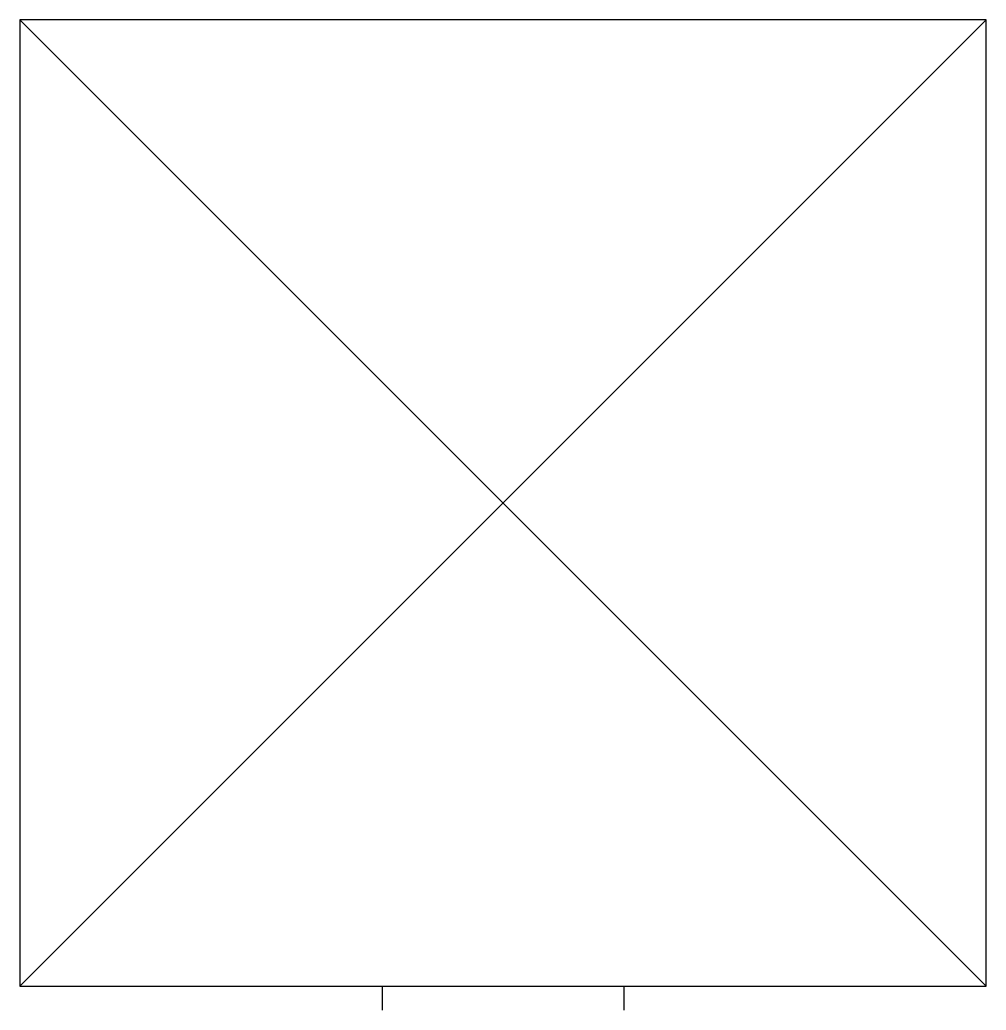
# Model space of a CAD drawing. Header units: millimetres. Extents: x 0 to 1600, y -40 to 1600.
import ezdxf

# ---------------------------------------------------------------- set-up
doc = ezdxf.new("R2010")
doc.units = ezdxf.units.MM

msp = doc.modelspace()

# ---------------------------------------------------------------- linework, layer by layer
for p, q in [((0, 0), (1600, 1600)), ((0, 1600), (1600, 0)), ((600, 0), (600, -40)), ((1000, 0), (1000, -40))]:
    msp.add_line(p, q)
msp.add_lwpolyline([(0, 0), (1600, 0), (1600, 1600), (0, 1600)], close=True)

doc.saveas('drawing.dxf')
